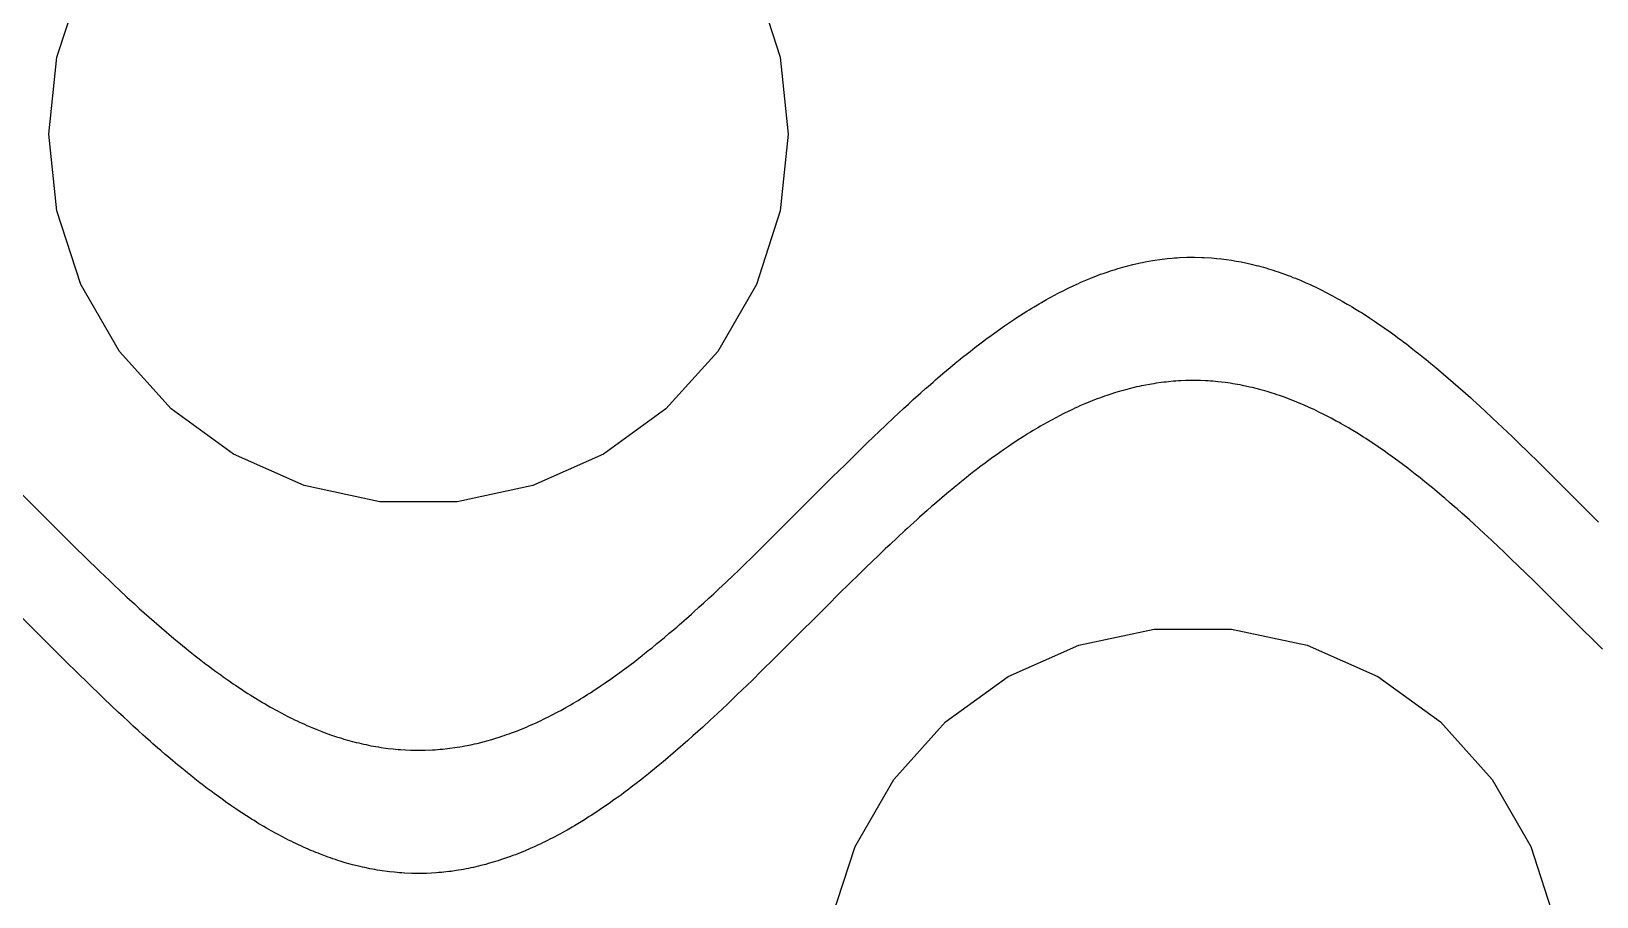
# Model space of a CAD drawing. Header units: metres. Extents: x 20 to 1108, y 20 to 485.
# Drawn here: x 556.07 to 587.82, y 364.18 to 381.74 of the extents above; entities that cross this region are included whole.
import ezdxf

# ---------------------------------------------------------------- set-up
doc = ezdxf.new("R2010")
doc.units = ezdxf.units.M

msp = doc.modelspace()

# ---------------------------------------------------------------- linework, layer by layer
for p, q in [((556.59, 381.211), (557.075, 382.702)), ((570.778, 382.702), (571.262, 381.211)), ((556.426, 379.652), (556.59, 381.211)), ((571.262, 381.211), (571.426, 379.652)), ((556.59, 378.094), (556.426, 379.652)), ((571.426, 379.652), (571.262, 378.094)), ((557.075, 376.603), (556.59, 378.094)), ((571.262, 378.094), (570.778, 376.603)), ((577.962, 376.875), (578.012, 376.892)), ((578.012, 376.892), (578.063, 376.907)), ((578.063, 376.907), (578.113, 376.922)), ((578.113, 376.922), (578.163, 376.938)), ((578.163, 376.938), (578.212, 376.951)), ((578.212, 376.951), (578.262, 376.966)), ((578.262, 376.966), (578.313, 376.979)), ((578.313, 376.979), (578.413, 377.004)), ((578.413, 377.004), (578.512, 377.027)), ((578.512, 377.027), (578.562, 377.038)), ((578.562, 377.038), (578.613, 377.049)), ((578.613, 377.049), (578.663, 377.059)), ((578.663, 377.059), (578.812, 377.085)), ((578.812, 377.085), (578.863, 377.094)), ((578.863, 377.094), (578.962, 377.108)), ((578.962, 377.108), (579.012, 377.113)), ((579.012, 377.113), (579.063, 377.119)), ((579.063, 377.119), (579.113, 377.125)), ((579.113, 377.125), (579.212, 377.135)), ((579.212, 377.135), (579.262, 377.139)), ((579.262, 377.139), (579.313, 377.143)), ((579.313, 377.143), (579.363, 377.146)), ((579.363, 377.146), (579.512, 377.152)), ((579.512, 377.152), (579.563, 377.152)), ((579.563, 377.152), (579.663, 377.152)), ((579.663, 377.152), (579.812, 377.15)), ((579.812, 377.15), (579.863, 377.148)), ((579.863, 377.148), (580.012, 377.139)), ((580.012, 377.139), (580.062, 377.135)), ((580.062, 377.135), (580.113, 377.129)), ((580.113, 377.129), (580.212, 377.119)), ((580.212, 377.119), (580.262, 377.113)), ((580.262, 377.113), (580.313, 377.107)), ((580.313, 377.107), (580.413, 377.093)), ((580.413, 377.093), (580.512, 377.075)), ((580.512, 377.075), (580.563, 377.067)), ((580.563, 377.067), (580.613, 377.058)), ((580.613, 377.058), (580.762, 377.026)), ((580.762, 377.026), (580.813, 377.015)), ((580.813, 377.015), (580.913, 376.989)), ((580.913, 376.989), (580.962, 376.978)), ((580.962, 376.978), (581.012, 376.963)), ((581.012, 376.963), (581.062, 376.949)), ((581.062, 376.949), (581.113, 376.936)), ((581.113, 376.936), (581.163, 376.92)), ((581.163, 376.92), (581.212, 376.905)), ((581.212, 376.905), (581.262, 376.89)), ((581.262, 376.89), (581.312, 376.873)), ((557.859, 375.244), (557.075, 376.603)), ((570.778, 376.603), (569.994, 375.244)), ((577.113, 376.53), (577.262, 376.601)), ((577.262, 376.601), (577.312, 376.623)), ((577.312, 376.623), (577.363, 376.646)), ((577.363, 376.646), (577.462, 376.689)), ((577.462, 376.689), (577.562, 376.73)), ((577.562, 376.73), (577.613, 376.749)), ((577.613, 376.749), (577.663, 376.769)), ((577.663, 376.769), (577.712, 376.787)), ((577.712, 376.787), (577.762, 376.807)), ((577.762, 376.807), (577.813, 376.824)), ((577.813, 376.824), (577.913, 376.86)), ((577.913, 376.86), (577.962, 376.875)), ((581.312, 376.873), (581.363, 376.857)), ((581.363, 376.857), (581.512, 376.804)), ((581.512, 376.804), (581.563, 376.785)), ((581.563, 376.785), (581.613, 376.767)), ((581.613, 376.767), (581.663, 376.746)), ((581.663, 376.746), (581.712, 376.727)), ((581.712, 376.727), (581.762, 376.706)), ((581.762, 376.706), (581.813, 376.686)), ((581.813, 376.686), (581.913, 376.643)), ((581.913, 376.643), (582.012, 376.598)), ((582.012, 376.598), (582.063, 376.574)), ((582.063, 376.574), (582.113, 376.551)), ((576.563, 376.238), (576.663, 376.295)), ((576.663, 376.295), (576.712, 376.322)), ((576.712, 376.322), (576.762, 376.351)), ((576.762, 376.351), (576.813, 376.377)), ((576.813, 376.377), (576.913, 376.43)), ((576.913, 376.43), (577.012, 376.481)), ((577.012, 376.481), (577.063, 376.505)), ((577.063, 376.505), (577.113, 376.53)), ((582.113, 376.551), (582.262, 376.478)), ((582.262, 376.478), (582.312, 376.452)), ((582.312, 376.452), (582.363, 376.427)), ((582.363, 376.427), (582.413, 376.401)), ((582.413, 376.401), (582.462, 376.373)), ((582.462, 376.373), (582.512, 376.347)), ((582.512, 376.347), (582.562, 376.319)), ((582.562, 376.319), (582.613, 376.291)), ((582.613, 376.291), (582.663, 376.264)), ((582.663, 376.264), (582.762, 376.205)), ((576.062, 375.931), (576.113, 375.962)), ((576.113, 375.962), (576.262, 376.059)), ((576.262, 376.059), (576.312, 376.089)), ((576.312, 376.089), (576.363, 376.119)), ((576.363, 376.119), (576.413, 376.151)), ((576.413, 376.151), (576.512, 376.209)), ((576.512, 376.209), (576.563, 376.238)), ((582.762, 376.205), (582.813, 376.176)), ((582.813, 376.176), (582.863, 376.147)), ((582.863, 376.147), (582.913, 376.115)), ((582.913, 376.115), (583.012, 376.055)), ((583.012, 376.055), (583.063, 376.023)), ((583.063, 376.023), (583.212, 375.926)), ((575.512, 375.547), (575.613, 375.62)), ((575.613, 375.62), (575.663, 375.656)), ((575.663, 375.656), (575.762, 375.727)), ((575.762, 375.727), (575.813, 375.762)), ((575.813, 375.762), (575.913, 375.83)), ((575.913, 375.83), (576.012, 375.898)), ((576.012, 375.898), (576.062, 375.931)), ((583.212, 375.926), (583.313, 375.86)), ((583.313, 375.86), (583.413, 375.791)), ((583.413, 375.791), (583.462, 375.758)), ((583.462, 375.758), (583.562, 375.688)), ((583.562, 375.688), (583.613, 375.652)), ((583.613, 375.652), (583.712, 375.579)), ((575.113, 375.243), (575.212, 375.321)), ((575.212, 375.321), (575.313, 375.399)), ((575.313, 375.399), (575.363, 375.437)), ((575.363, 375.437), (575.462, 375.511)), ((575.462, 375.511), (575.512, 375.547)), ((583.712, 375.579), (583.812, 375.505)), ((583.812, 375.505), (583.863, 375.469)), ((583.863, 375.469), (583.913, 375.432)), ((583.913, 375.432), (583.962, 375.394)), ((583.962, 375.394), (584.012, 375.355)), ((584.012, 375.355), (584.063, 375.317)), ((584.063, 375.317), (584.163, 375.238)), ((558.908, 374.078), (557.859, 375.244)), ((569.994, 375.244), (568.945, 374.078)), ((574.712, 374.919), (574.812, 375.002)), ((574.812, 375.002), (574.913, 375.083)), ((574.913, 375.083), (574.962, 375.124)), ((574.962, 375.124), (575.062, 375.204)), ((575.062, 375.204), (575.113, 375.243)), ((584.163, 375.238), (584.212, 375.198)), ((584.212, 375.198), (584.313, 375.118)), ((584.313, 375.118), (584.363, 375.078)), ((584.363, 375.078), (584.462, 374.996)), ((584.462, 374.996), (584.563, 374.914)), ((574.363, 374.621), (574.413, 374.664)), ((574.413, 374.664), (574.462, 374.708)), ((574.462, 374.708), (574.563, 374.793)), ((574.563, 374.793), (574.712, 374.919)), ((584.563, 374.914), (584.613, 374.872)), ((584.613, 374.872), (584.812, 374.702)), ((584.812, 374.702), (584.913, 374.615)), ((573.962, 374.267), (574.113, 374.402)), ((574.113, 374.402), (574.212, 374.49)), ((574.212, 374.49), (574.262, 374.534)), ((574.262, 374.534), (574.363, 374.621)), ((577.89, 374.352), (577.84, 374.334)), ((577.99, 374.385), (577.89, 374.352)), ((578.04, 374.401), (577.99, 374.385)), ((578.09, 374.415), (578.04, 374.401)), ((578.14, 374.431), (578.09, 374.415)), ((578.19, 374.445), (578.14, 374.431)), ((578.29, 374.473), (578.19, 374.445)), ((578.34, 374.486), (578.29, 374.473)), ((578.44, 374.511), (578.34, 374.486)), ((578.49, 374.523), (578.44, 374.511)), ((578.54, 374.533), (578.49, 374.523)), ((578.59, 374.543), (578.54, 374.533)), ((578.64, 374.555), (578.59, 374.543)), ((578.79, 374.581), (578.64, 374.555)), ((578.84, 374.589), (578.79, 374.581)), ((578.89, 374.598), (578.84, 374.589)), ((578.99, 374.611), (578.89, 374.598)), ((579.04, 374.617), (578.99, 374.611)), ((579.09, 374.622), (579.04, 374.617)), ((579.14, 374.628), (579.09, 374.622)), ((579.24, 374.638), (579.14, 374.628)), ((579.29, 374.641), (579.24, 374.638)), ((579.34, 374.644), (579.29, 374.641)), ((579.39, 374.647), (579.34, 374.644)), ((579.49, 374.651), (579.39, 374.647)), ((579.59, 374.652), (579.49, 374.651)), ((579.69, 374.652), (579.59, 374.652)), ((579.79, 374.651), (579.69, 374.652)), ((579.89, 374.647), (579.79, 374.651)), ((579.94, 374.644), (579.89, 374.647)), ((579.99, 374.64), (579.94, 374.644)), ((580.04, 374.637), (579.99, 374.64)), ((580.09, 374.631), (580.04, 374.637)), ((580.14, 374.627), (580.09, 374.631)), ((580.29, 374.61), (580.14, 374.627)), ((580.34, 374.603), (580.29, 374.61)), ((580.39, 374.596), (580.34, 374.603)), ((580.44, 374.587), (580.39, 374.596)), ((580.49, 374.579), (580.44, 374.587)), ((580.54, 374.57), (580.49, 374.579)), ((580.59, 374.562), (580.54, 374.57)), ((580.64, 374.552), (580.59, 374.562)), ((580.79, 374.52), (580.64, 374.552)), ((580.84, 374.508), (580.79, 374.52)), ((580.99, 374.47), (580.84, 374.508)), ((581.04, 374.456), (580.99, 374.47)), ((581.09, 374.443), (581.04, 374.456)), ((581.14, 374.428), (581.09, 374.443)), ((581.24, 374.397), (581.14, 374.428)), ((581.29, 374.38), (581.24, 374.397)), ((581.34, 374.364), (581.29, 374.38)), ((581.39, 374.348), (581.34, 374.364)), ((581.49, 374.313), (581.39, 374.348)), ((584.913, 374.615), (585.012, 374.528)), ((585.012, 374.528), (585.062, 374.485)), ((585.062, 374.485), (585.163, 374.396)), ((585.163, 374.396), (585.262, 374.306)), ((560.176, 373.157), (558.908, 374.078)), ((568.945, 374.078), (567.676, 373.157)), ((573.663, 373.99), (573.762, 374.083)), ((573.762, 374.083), (573.863, 374.176)), ((573.863, 374.176), (573.962, 374.267)), ((577.19, 374.067), (577.09, 374.02)), ((577.24, 374.091), (577.19, 374.067)), ((577.29, 374.112), (577.24, 374.091)), ((577.34, 374.136), (577.29, 374.112)), ((577.44, 374.179), (577.34, 374.136)), ((577.49, 374.199), (577.44, 374.179)), ((577.54, 374.221), (577.49, 374.199)), ((577.59, 374.24), (577.54, 374.221)), ((577.64, 374.261), (577.59, 374.24)), ((577.69, 374.279), (577.64, 374.261)), ((577.74, 374.297), (577.69, 374.279)), ((577.79, 374.317), (577.74, 374.297)), ((577.84, 374.334), (577.79, 374.317)), ((581.54, 374.293), (581.49, 374.313)), ((581.59, 374.275), (581.54, 374.293)), ((581.74, 374.216), (581.59, 374.275)), ((581.79, 374.194), (581.74, 374.216)), ((581.84, 374.174), (581.79, 374.194)), ((581.89, 374.152), (581.84, 374.174)), ((581.99, 374.108), (581.89, 374.152)), ((582.04, 374.084), (581.99, 374.108)), ((582.09, 374.062), (582.04, 374.084)), ((582.14, 374.037), (582.09, 374.062)), ((582.19, 374.014), (582.14, 374.037)), ((585.262, 374.306), (585.313, 374.261)), ((585.313, 374.261), (585.462, 374.123)), ((585.462, 374.123), (585.563, 374.03)), ((585.563, 374.03), (585.712, 373.892)), ((573.262, 373.613), (573.562, 373.898)), ((573.562, 373.898), (573.663, 373.99)), ((576.54, 373.726), (576.49, 373.696)), ((576.59, 373.754), (576.54, 373.726)), ((576.69, 373.811), (576.59, 373.754)), ((576.74, 373.837), (576.69, 373.811)), ((576.79, 373.865), (576.74, 373.837)), ((576.84, 373.892), (576.79, 373.865)), ((576.94, 373.944), (576.84, 373.892)), ((576.99, 373.97), (576.94, 373.944)), ((577.04, 373.994), (576.99, 373.97)), ((577.09, 374.02), (577.04, 373.994)), ((582.29, 373.963), (582.19, 374.014)), ((582.34, 373.939), (582.29, 373.963)), ((582.44, 373.886), (582.34, 373.939)), ((582.54, 373.831), (582.44, 373.886)), ((582.59, 373.805), (582.54, 373.831)), ((582.64, 373.776), (582.59, 373.805)), ((582.74, 373.719), (582.64, 373.776)), ((582.79, 373.69), (582.74, 373.719)), ((585.712, 373.892), (585.813, 373.797)), ((585.813, 373.797), (586.113, 373.511)), ((573.012, 373.372), (573.163, 373.518)), ((573.163, 373.518), (573.262, 373.613)), ((576.04, 373.415), (575.99, 373.383)), ((576.09, 373.448), (576.04, 373.415)), ((576.19, 373.513), (576.09, 373.448)), ((576.29, 373.575), (576.19, 373.513)), ((576.34, 373.607), (576.29, 373.575)), ((576.39, 373.637), (576.34, 373.607)), ((576.44, 373.666), (576.39, 373.637)), ((576.49, 373.696), (576.44, 373.666)), ((582.84, 373.659), (582.79, 373.69)), ((582.99, 373.569), (582.84, 373.659)), ((583.04, 373.536), (582.99, 373.569)), ((583.09, 373.505), (583.04, 373.536)), ((583.14, 373.474), (583.09, 373.505)), ((583.29, 373.374), (583.14, 373.474)), ((586.113, 373.511), (586.262, 373.365)), ((561.609, 372.52), (560.176, 373.157)), ((567.676, 373.157), (566.244, 372.52)), ((572.563, 372.932), (572.712, 373.079)), ((572.712, 373.079), (572.863, 373.227)), ((572.863, 373.227), (573.012, 373.372)), ((575.59, 373.105), (575.54, 373.068)), ((575.64, 373.141), (575.59, 373.105)), ((575.79, 373.246), (575.64, 373.141)), ((575.89, 373.315), (575.79, 373.246)), ((575.99, 373.383), (575.89, 373.315)), ((583.34, 373.342), (583.29, 373.374)), ((583.39, 373.308), (583.34, 373.342)), ((583.44, 373.273), (583.39, 373.308)), ((583.49, 373.238), (583.44, 373.273)), ((583.54, 373.203), (583.49, 373.238)), ((583.59, 373.167), (583.54, 373.203)), ((583.64, 373.131), (583.59, 373.167)), ((583.69, 373.096), (583.64, 373.131)), ((583.74, 373.06), (583.69, 373.096)), ((586.262, 373.365), (586.413, 373.22)), ((586.413, 373.22), (586.663, 372.975)), ((572.312, 372.684), (572.462, 372.832)), ((572.462, 372.832), (572.563, 372.932)), ((575.19, 372.805), (575.09, 372.726)), ((575.24, 372.843), (575.19, 372.805)), ((575.34, 372.919), (575.24, 372.843)), ((575.39, 372.956), (575.34, 372.919)), ((575.49, 373.031), (575.39, 372.956)), ((575.54, 373.068), (575.49, 373.031)), ((583.79, 373.023), (583.74, 373.06)), ((583.89, 372.948), (583.79, 373.023)), ((583.99, 372.872), (583.89, 372.948)), ((584.04, 372.833), (583.99, 372.872)), ((584.14, 372.756), (584.04, 372.833)), ((586.663, 372.975), (586.813, 372.826)), ((586.813, 372.826), (587.063, 372.577)), ((555.613, 372.611), (556.462, 371.763)), ((563.142, 372.194), (561.609, 372.52)), ((566.244, 372.52), (564.71, 372.194)), ((571.413, 371.785), (572.163, 372.534)), ((572.163, 372.534), (572.312, 372.684)), ((574.74, 372.443), (574.64, 372.359)), ((574.79, 372.484), (574.74, 372.443)), ((574.89, 372.566), (574.79, 372.484)), ((574.94, 372.607), (574.89, 372.566)), ((575.04, 372.687), (574.94, 372.607)), ((575.09, 372.726), (575.04, 372.687)), ((584.24, 372.678), (584.14, 372.756)), ((584.29, 372.638), (584.24, 372.678)), ((584.34, 372.597), (584.29, 372.638)), ((584.44, 372.516), (584.34, 372.597)), ((584.49, 372.475), (584.44, 372.516)), ((584.59, 372.392), (584.49, 372.475)), ((587.063, 372.577), (587.863, 371.778)), ((564.71, 372.194), (563.142, 372.194)), ((574.39, 372.146), (574.34, 372.102)), ((574.54, 372.275), (574.39, 372.146)), ((574.64, 372.359), (574.54, 372.275)), ((584.69, 372.307), (584.59, 372.392)), ((584.74, 372.265), (584.69, 372.307)), ((584.84, 372.179), (584.74, 372.265)), ((584.94, 372.092), (584.84, 372.179)), ((574.04, 371.836), (573.84, 371.654)), ((574.09, 371.88), (574.04, 371.836)), ((574.19, 371.971), (574.09, 371.88)), ((574.24, 372.015), (574.19, 371.971)), ((574.34, 372.102), (574.24, 372.015)), ((584.99, 372.049), (584.94, 372.092)), ((585.09, 371.959), (584.99, 372.049)), ((585.14, 371.915), (585.09, 371.959)), ((585.24, 371.825), (585.14, 371.915)), ((585.34, 371.736), (585.24, 371.825)), ((556.462, 371.763), (556.712, 371.514)), ((556.712, 371.514), (556.962, 371.267)), ((571.113, 371.486), (571.413, 371.785)), ((573.79, 371.609), (573.64, 371.47)), ((573.84, 371.654), (573.79, 371.609)), ((585.44, 371.645), (585.34, 371.736)), ((585.54, 371.552), (585.44, 371.645)), ((585.69, 371.412), (585.54, 371.552)), ((556.962, 371.267), (557.163, 371.07)), ((570.663, 371.044), (570.813, 371.191)), ((570.813, 371.191), (571.113, 371.486)), ((573.39, 371.235), (573.24, 371.092)), ((573.49, 371.329), (573.39, 371.235)), ((573.64, 371.47), (573.49, 371.329)), ((585.84, 371.272), (585.69, 371.412)), ((585.94, 371.177), (585.84, 371.272)), ((586.09, 371.032), (585.94, 371.177)), ((557.163, 371.07), (557.462, 370.78)), ((570.413, 370.802), (570.563, 370.946)), ((570.563, 370.946), (570.663, 371.044)), ((573.14, 370.995), (572.99, 370.851)), ((573.24, 371.092), (573.14, 370.995)), ((586.24, 370.888), (586.09, 371.032)), ((586.54, 370.596), (586.24, 370.888)), ((557.462, 370.78), (557.563, 370.685)), ((557.563, 370.685), (557.663, 370.588)), ((557.663, 370.588), (557.762, 370.494)), ((570.012, 370.421), (570.163, 370.563)), ((570.163, 370.563), (570.313, 370.705)), ((570.313, 370.705), (570.413, 370.802)), ((572.69, 370.558), (572.44, 370.311)), ((572.84, 370.704), (572.69, 370.558)), ((572.99, 370.851), (572.84, 370.704)), ((586.69, 370.447), (586.54, 370.596)), ((557.762, 370.494), (557.863, 370.401)), ((557.863, 370.401), (558.012, 370.261)), ((558.012, 370.261), (558.163, 370.122)), ((569.712, 370.144), (569.812, 370.236)), ((569.812, 370.236), (569.913, 370.328)), ((569.913, 370.328), (570.012, 370.421)), ((572.44, 370.311), (572.24, 370.111)), ((586.79, 370.349), (586.69, 370.447)), ((586.94, 370.199), (586.79, 370.349)), ((556.44, 369.285), (555.69, 370.034)), ((558.163, 370.122), (558.262, 370.031)), ((558.262, 370.031), (558.363, 369.942)), ((558.363, 369.942), (558.462, 369.853)), ((569.363, 369.827), (569.462, 369.916)), ((569.462, 369.916), (569.512, 369.961)), ((569.512, 369.961), (569.613, 370.053)), ((569.613, 370.053), (569.712, 370.144)), ((572.24, 370.111), (571.39, 369.263)), ((587.34, 369.801), (586.94, 370.199)), ((558.462, 369.853), (558.563, 369.764)), ((558.563, 369.764), (558.613, 369.721)), ((558.613, 369.721), (558.712, 369.634)), ((558.712, 369.634), (558.813, 369.547)), ((569.063, 369.567), (569.163, 369.652)), ((569.163, 369.652), (569.212, 369.696)), ((569.212, 369.696), (569.313, 369.783)), ((569.313, 369.783), (569.363, 369.827)), ((577.317, 369.285), (578.85, 369.611)), ((578.85, 369.611), (580.418, 369.611)), ((580.418, 369.611), (581.952, 369.285)), ((587.94, 369.201), (587.34, 369.801)), ((556.74, 368.986), (556.44, 369.285)), ((558.813, 369.547), (558.863, 369.504)), ((558.863, 369.504), (558.962, 369.42)), ((558.962, 369.42), (559.063, 369.337)), ((559.063, 369.337), (559.212, 369.214)), ((568.663, 369.233), (568.762, 369.315)), ((568.762, 369.315), (568.813, 369.357)), ((568.813, 369.357), (568.913, 369.44)), ((568.913, 369.44), (569.012, 369.525)), ((569.012, 369.525), (569.063, 369.567)), ((575.884, 368.648), (577.317, 369.285)), ((581.952, 369.285), (583.384, 368.648)), ((557.04, 368.691), (556.74, 368.986)), ((559.212, 369.214), (559.262, 369.175)), ((559.262, 369.175), (559.363, 369.095)), ((559.363, 369.095), (559.512, 368.978)), ((559.512, 368.978), (559.613, 368.901)), ((568.212, 368.879), (568.313, 368.956)), ((568.313, 368.956), (568.363, 368.994)), ((568.363, 368.994), (568.462, 369.072)), ((568.462, 369.072), (568.512, 369.112)), ((568.512, 369.112), (568.613, 369.193)), ((568.613, 369.193), (568.663, 369.233)), ((571.14, 369.014), (570.89, 368.767)), ((571.39, 369.263), (571.14, 369.014)), ((557.19, 368.544), (557.04, 368.691)), ((559.613, 368.901), (559.663, 368.862)), ((559.663, 368.862), (559.762, 368.788)), ((559.762, 368.788), (559.813, 368.751)), ((559.813, 368.751), (559.913, 368.679)), ((559.913, 368.679), (559.962, 368.644)), ((559.962, 368.644), (560.063, 368.572)), ((567.813, 368.588), (567.913, 368.659)), ((567.913, 368.659), (568.012, 368.732)), ((568.012, 368.732), (568.063, 368.769)), ((568.063, 368.769), (568.113, 368.806)), ((568.113, 368.806), (568.212, 368.879)), ((570.89, 368.767), (570.69, 368.57)), ((574.616, 367.727), (575.884, 368.648)), ((583.384, 368.648), (584.653, 367.727)), ((557.29, 368.446), (557.19, 368.544)), ((557.44, 368.302), (557.29, 368.446)), ((560.063, 368.572), (560.113, 368.537)), ((560.113, 368.537), (560.163, 368.503)), ((560.163, 368.503), (560.212, 368.47)), ((560.212, 368.47), (560.262, 368.436)), ((560.262, 368.436), (560.313, 368.402)), ((560.313, 368.402), (560.363, 368.369)), ((560.363, 368.369), (560.413, 368.337)), ((560.413, 368.337), (560.462, 368.306)), ((567.363, 368.287), (567.413, 368.319)), ((567.413, 368.319), (567.512, 368.385)), ((567.512, 368.385), (567.563, 368.417)), ((567.563, 368.417), (567.613, 368.45)), ((567.613, 368.45), (567.712, 368.519)), ((567.712, 368.519), (567.762, 368.554)), ((567.762, 368.554), (567.813, 368.588)), ((570.69, 368.57), (570.39, 368.28)), ((557.54, 368.205), (557.44, 368.302)), ((557.69, 368.063), (557.54, 368.205)), ((557.84, 367.921), (557.69, 368.063)), ((560.462, 368.306), (560.512, 368.274)), ((560.512, 368.274), (560.563, 368.241)), ((560.563, 368.241), (560.762, 368.12)), ((560.762, 368.12), (560.813, 368.092)), ((560.813, 368.092), (560.913, 368.033)), ((560.913, 368.033), (560.962, 368.005)), ((560.962, 368.005), (561.012, 367.978)), ((566.813, 367.962), (566.913, 368.019)), ((566.913, 368.019), (566.962, 368.046)), ((566.962, 368.046), (567.012, 368.075)), ((567.012, 368.075), (567.063, 368.105)), ((567.063, 368.105), (567.163, 368.163)), ((567.163, 368.163), (567.212, 368.194)), ((567.212, 368.194), (567.262, 368.225)), ((567.262, 368.225), (567.312, 368.256)), ((567.312, 368.256), (567.363, 368.287)), ((570.19, 368.088), (570.09, 367.994)), ((570.29, 368.185), (570.19, 368.088)), ((570.39, 368.28), (570.29, 368.185)), ((557.94, 367.828), (557.84, 367.921)), ((558.041, 367.736), (557.94, 367.828)), ((558.14, 367.644), (558.041, 367.736)), ((561.012, 367.978), (561.063, 367.95)), ((561.063, 367.95), (561.212, 367.871)), ((561.212, 367.871), (561.262, 367.846)), ((561.262, 367.846), (561.313, 367.82)), ((561.313, 367.82), (561.363, 367.795)), ((561.363, 367.795), (561.413, 367.772)), ((561.413, 367.772), (561.462, 367.747)), ((561.462, 367.747), (561.512, 367.724)), ((561.512, 367.724), (561.563, 367.7)), ((561.563, 367.7), (561.613, 367.679)), ((561.613, 367.679), (561.663, 367.656)), ((566.212, 367.666), (566.262, 367.689)), ((566.262, 367.689), (566.313, 367.711)), ((566.313, 367.711), (566.363, 367.735)), ((566.363, 367.735), (566.413, 367.759)), ((566.413, 367.759), (566.462, 367.782)), ((566.462, 367.782), (566.512, 367.807)), ((566.512, 367.807), (566.563, 367.831)), ((566.563, 367.831), (566.613, 367.857)), ((566.613, 367.857), (566.762, 367.936)), ((566.762, 367.936), (566.813, 367.962)), ((569.84, 367.761), (569.69, 367.622)), ((569.99, 367.901), (569.84, 367.761)), ((570.09, 367.994), (569.99, 367.901)), ((573.567, 366.561), (574.616, 367.727)), ((584.653, 367.727), (585.702, 366.561)), ((558.24, 367.553), (558.14, 367.644)), ((558.34, 367.461), (558.24, 367.553)), ((558.39, 367.416), (558.34, 367.461)), ((558.49, 367.327), (558.39, 367.416)), ((561.663, 367.656), (561.762, 367.613)), ((561.762, 367.613), (561.813, 367.593)), ((561.813, 367.593), (561.863, 367.572)), ((561.863, 367.572), (561.962, 367.533)), ((561.962, 367.533), (562.012, 367.515)), ((562.012, 367.515), (562.063, 367.495)), ((562.063, 367.495), (562.163, 367.46)), ((562.163, 367.46), (562.262, 367.427)), ((562.262, 367.427), (562.313, 367.41)), ((562.313, 367.41), (562.363, 367.396)), ((562.363, 367.396), (562.413, 367.379)), ((562.413, 367.379), (562.512, 367.352)), ((565.313, 367.344), (565.413, 367.371)), ((565.413, 367.371), (565.512, 367.402)), ((565.512, 367.402), (565.563, 367.417)), ((565.563, 367.417), (565.613, 367.435)), ((565.613, 367.435), (565.663, 367.45)), ((565.663, 367.45), (565.712, 367.469)), ((565.712, 367.469), (565.762, 367.486)), ((565.762, 367.486), (565.813, 367.504)), ((565.813, 367.504), (565.913, 367.541)), ((565.913, 367.541), (565.962, 367.562)), ((565.962, 367.562), (566.012, 367.581)), ((566.012, 367.581), (566.062, 367.603)), ((566.062, 367.603), (566.113, 367.622)), ((566.113, 367.622), (566.163, 367.645)), ((566.163, 367.645), (566.212, 367.666)), ((569.49, 367.442), (569.39, 367.353)), ((569.59, 367.531), (569.49, 367.442)), ((569.69, 367.622), (569.59, 367.531)), ((558.54, 367.283), (558.49, 367.327)), ((558.64, 367.196), (558.54, 367.283)), ((558.69, 367.152), (558.64, 367.196)), ((558.79, 367.067), (558.69, 367.152)), ((558.84, 367.025), (558.79, 367.067)), ((562.512, 367.352), (562.563, 367.337)), ((562.563, 367.337), (562.663, 367.312)), ((562.663, 367.312), (562.712, 367.3)), ((562.712, 367.3), (562.762, 367.287)), ((562.762, 367.287), (562.813, 367.277)), ((562.813, 367.277), (562.863, 367.266)), ((562.863, 367.266), (562.913, 367.254)), ((562.913, 367.254), (562.962, 367.245)), ((562.962, 367.245), (563.012, 367.236)), ((563.012, 367.236), (563.063, 367.227)), ((563.063, 367.227), (563.113, 367.219)), ((563.113, 367.219), (563.163, 367.21)), ((563.163, 367.21), (563.262, 367.196)), ((563.262, 367.196), (563.313, 367.191)), ((563.313, 367.191), (563.413, 367.179)), ((563.413, 367.179), (563.462, 367.175)), ((563.462, 367.175), (563.512, 367.169)), ((563.512, 367.169), (563.563, 367.165)), ((563.563, 367.165), (563.663, 367.159)), ((563.663, 367.159), (563.762, 367.155)), ((563.762, 367.155), (563.813, 367.153)), ((563.813, 367.153), (563.863, 367.152)), ((563.863, 367.152), (563.962, 367.152)), ((563.962, 367.152), (564.063, 367.154)), ((564.063, 367.154), (564.212, 367.16)), ((564.212, 367.16), (564.262, 367.163)), ((564.262, 367.163), (564.313, 367.167)), ((564.313, 367.167), (564.363, 367.171)), ((564.363, 367.171), (564.413, 367.177)), ((564.413, 367.177), (564.512, 367.187)), ((564.512, 367.187), (564.563, 367.193)), ((564.563, 367.193), (564.663, 367.206)), ((564.663, 367.206), (564.712, 367.214)), ((564.712, 367.214), (564.762, 367.223)), ((564.762, 367.223), (564.812, 367.231)), ((564.812, 367.231), (564.863, 367.239)), ((564.863, 367.239), (564.913, 367.249)), ((564.913, 367.249), (565.012, 367.271)), ((565.012, 367.271), (565.063, 367.281)), ((565.063, 367.281), (565.113, 367.292)), ((565.113, 367.292), (565.262, 367.33)), ((565.262, 367.33), (565.313, 367.344)), ((569.04, 367.047), (568.99, 367.004)), ((569.14, 367.134), (569.04, 367.047)), ((569.24, 367.221), (569.14, 367.134)), ((569.29, 367.264), (569.24, 367.221)), ((569.39, 367.353), (569.29, 367.264)), ((558.94, 366.94), (558.84, 367.025)), ((559.04, 366.857), (558.94, 366.94)), ((559.09, 366.815), (559.04, 366.857)), ((559.19, 366.733), (559.09, 366.815)), ((559.24, 366.693), (559.19, 366.733)), ((568.79, 366.837), (568.64, 366.714)), ((568.89, 366.92), (568.79, 366.837)), ((568.99, 367.004), (568.89, 366.92)), ((559.34, 366.612), (559.24, 366.693)), ((559.39, 366.572), (559.34, 366.612)), ((559.49, 366.494), (559.39, 366.572)), ((559.54, 366.456), (559.49, 366.494)), ((559.64, 366.379), (559.54, 366.456)), ((568.34, 366.478), (568.24, 366.401)), ((568.49, 366.595), (568.34, 366.478)), ((568.59, 366.675), (568.49, 366.595)), ((568.64, 366.714), (568.59, 366.675)), ((572.783, 365.202), (573.567, 366.561)), ((585.702, 366.561), (586.486, 365.202)), ((559.74, 366.306), (559.64, 366.379)), ((559.79, 366.269), (559.74, 366.306)), ((559.84, 366.232), (559.79, 366.269)), ((559.94, 366.159), (559.84, 366.232)), ((560.04, 366.088), (559.94, 366.159)), ((567.89, 366.144), (567.79, 366.072)), ((567.94, 366.179), (567.89, 366.144)), ((568.04, 366.251), (567.94, 366.179)), ((568.09, 366.288), (568.04, 366.251)), ((568.19, 366.362), (568.09, 366.288)), ((568.24, 366.401), (568.19, 366.362)), ((560.09, 366.054), (560.04, 366.088)), ((560.14, 366.019), (560.09, 366.054)), ((560.24, 365.95), (560.14, 366.019)), ((560.29, 365.917), (560.24, 365.95)), ((560.34, 365.885), (560.29, 365.917)), ((560.44, 365.819), (560.34, 365.885)), ((560.49, 365.787), (560.44, 365.819)), ((560.541, 365.756), (560.49, 365.787)), ((567.34, 365.774), (567.29, 365.741)), ((567.39, 365.806), (567.34, 365.774)), ((567.44, 365.837), (567.39, 365.806)), ((567.49, 365.869), (567.44, 365.837)), ((567.54, 365.902), (567.49, 365.869)), ((567.59, 365.936), (567.54, 365.902)), ((567.64, 365.97), (567.59, 365.936)), ((567.69, 366.003), (567.64, 365.97)), ((567.74, 366.037), (567.69, 366.003)), ((567.79, 366.072), (567.74, 366.037)), ((560.59, 365.725), (560.541, 365.756)), ((560.64, 365.694), (560.59, 365.725)), ((560.69, 365.663), (560.64, 365.694)), ((560.79, 365.605), (560.69, 365.663)), ((560.84, 365.575), (560.79, 365.605)), ((560.89, 365.546), (560.84, 365.575)), ((560.94, 365.519), (560.89, 365.546)), ((561.04, 365.462), (560.94, 365.519)), ((561.09, 365.436), (561.04, 365.462)), ((566.84, 365.478), (566.79, 365.45)), ((566.89, 365.505), (566.84, 365.478)), ((566.94, 365.533), (566.89, 365.505)), ((567.04, 365.592), (566.94, 365.533)), ((567.09, 365.62), (567.04, 365.592)), ((567.29, 365.741), (567.09, 365.62)), ((561.24, 365.357), (561.09, 365.436)), ((561.29, 365.331), (561.24, 365.357)), ((561.34, 365.307), (561.29, 365.331)), ((561.39, 365.282), (561.34, 365.307)), ((561.44, 365.259), (561.39, 365.282)), ((561.49, 365.235), (561.44, 365.259)), ((561.54, 365.211), (561.49, 365.235)), ((561.59, 365.189), (561.54, 365.211)), ((561.64, 365.166), (561.59, 365.189)), ((561.69, 365.145), (561.64, 365.166)), ((561.74, 365.122), (561.69, 365.145)), ((566.19, 365.156), (566.09, 365.113)), ((566.24, 365.179), (566.19, 365.156)), ((566.29, 365.2), (566.24, 365.179)), ((566.34, 365.224), (566.29, 365.2)), ((566.39, 365.247), (566.34, 365.224)), ((566.44, 365.272), (566.39, 365.247)), ((566.49, 365.295), (566.44, 365.272)), ((566.54, 365.32), (566.49, 365.295)), ((566.59, 365.346), (566.54, 365.32)), ((566.64, 365.371), (566.59, 365.346)), ((566.79, 365.45), (566.64, 365.371)), ((572.298, 363.711), (572.783, 365.202)), ((586.486, 365.202), (586.97, 363.711)), ((561.791, 365.103), (561.74, 365.122)), ((561.84, 365.081), (561.791, 365.103)), ((561.89, 365.062), (561.84, 365.081)), ((561.94, 365.041), (561.89, 365.062)), ((562.04, 365.004), (561.94, 365.041)), ((562.09, 364.986), (562.04, 365.004)), ((562.14, 364.969), (562.09, 364.986)), ((562.19, 364.95), (562.14, 364.969)), ((562.24, 364.935), (562.19, 364.95)), ((562.29, 364.917), (562.24, 364.935)), ((562.34, 364.902), (562.29, 364.917)), ((562.44, 364.871), (562.34, 364.902)), ((562.54, 364.844), (562.44, 364.871)), ((562.59, 364.83), (562.54, 364.844)), ((562.74, 364.792), (562.59, 364.83)), ((565.29, 364.837), (565.19, 364.812)), ((565.34, 364.852), (565.29, 364.837)), ((565.44, 364.879), (565.34, 364.852)), ((565.49, 364.896), (565.44, 364.879)), ((565.54, 364.91), (565.49, 364.896)), ((565.59, 364.927), (565.54, 364.91)), ((565.69, 364.96), (565.59, 364.927)), ((565.79, 364.995), (565.69, 364.96)), ((565.84, 365.015), (565.79, 364.995)), ((565.89, 365.033), (565.84, 365.015)), ((565.99, 365.072), (565.89, 365.033)), ((566.04, 365.093), (565.99, 365.072)), ((566.09, 365.113), (566.04, 365.093)), ((562.79, 364.781), (562.74, 364.792)), ((562.84, 364.771), (562.79, 364.781)), ((562.94, 364.749), (562.84, 364.771)), ((562.99, 364.739), (562.94, 364.749)), ((563.041, 364.731), (562.99, 364.739)), ((563.09, 364.723), (563.041, 364.731)), ((563.14, 364.714), (563.09, 364.723)), ((563.19, 364.706), (563.14, 364.714)), ((563.29, 364.693), (563.19, 364.706)), ((563.34, 364.687), (563.29, 364.693)), ((563.44, 364.677), (563.34, 364.687)), ((563.49, 364.671), (563.44, 364.677)), ((563.54, 364.667), (563.49, 364.671)), ((563.59, 364.663), (563.54, 364.667)), ((563.64, 364.66), (563.59, 364.663)), ((563.79, 364.654), (563.64, 364.66)), ((563.89, 364.652), (563.79, 364.654)), ((563.99, 364.652), (563.89, 364.652)), ((564.04, 364.653), (563.99, 364.652)), ((564.09, 364.655), (564.04, 364.653)), ((564.19, 364.659), (564.09, 364.655)), ((564.29, 364.665), (564.19, 364.659)), ((564.34, 364.669), (564.29, 364.665)), ((564.39, 364.675), (564.34, 364.669)), ((564.44, 364.679), (564.39, 364.675)), ((564.54, 364.691), (564.44, 364.679)), ((564.59, 364.696), (564.54, 364.691)), ((564.69, 364.71), (564.59, 364.696)), ((564.74, 364.719), (564.69, 364.71)), ((564.79, 364.727), (564.74, 364.719)), ((564.84, 364.736), (564.79, 364.727)), ((564.89, 364.745), (564.84, 364.736)), ((564.94, 364.754), (564.89, 364.745)), ((564.99, 364.766), (564.94, 364.754)), ((565.04, 364.777), (564.99, 364.766)), ((565.09, 364.787), (565.04, 364.777)), ((565.14, 364.8), (565.09, 364.787)), ((565.19, 364.812), (565.14, 364.8))]:
    msp.add_line(p, q)

doc.saveas('drawing.dxf')
